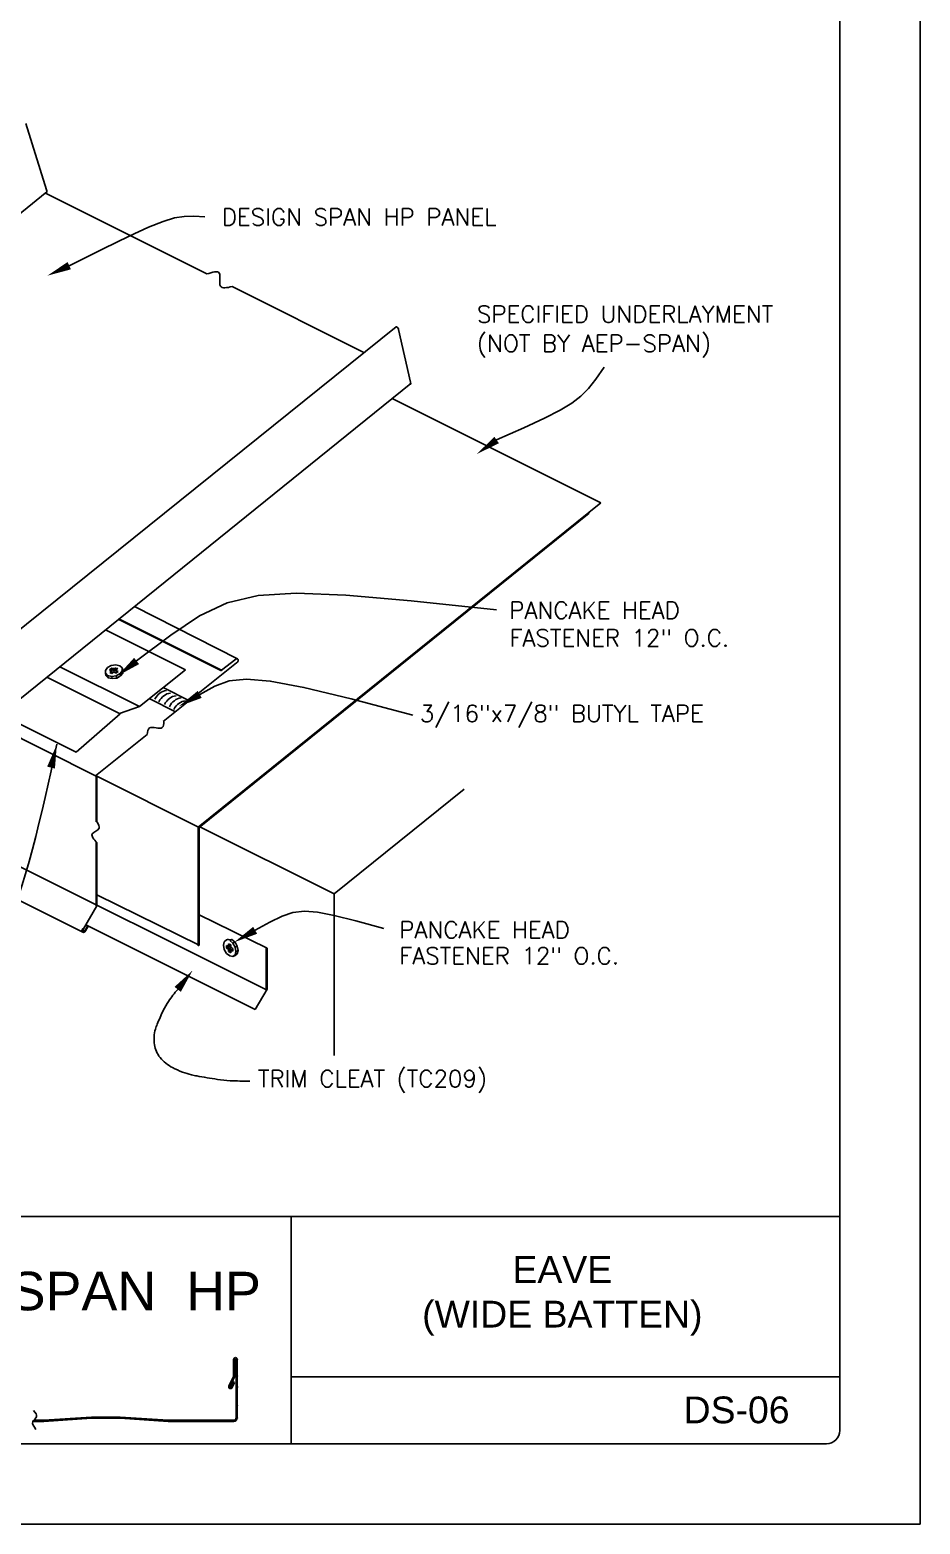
# Model space of a CAD drawing. Extents: x 100.6 to 109.1, y -14.4 to -3.4.
# Drawn here: x 104.89 to 109.05, y -14.41 to -7.43 of the extents above; entities that cross this region are included whole.
import ezdxf

# ---------------------------------------------------------------- set-up
doc = ezdxf.new("R2010")
doc.units = 0
doc.header["$LTSCALE"] = 0.5
doc.header["$MEASUREMENT"] = 0
for name, color, linetype in [('BORDER', 9, 'CONTINUOUS'), ('DIM', 4, 'CONTINUOUS'), ('DWG', 2, 'CONTINUOUS')]:
    doc.layers.add(name, color=color, linetype=linetype)
doc.styles.add('ROMAND', font='romand.shx')
doc.styles.get("Standard").update_dxf_attribs({"font": 'romans.shx'})

msp = doc.modelspace()

# ---------------------------------------------------------------- linework, layer by layer
at = {"layer": 'BORDER'}
for p, q in [((109.0513, -3.4086), (109.0513, -14.4086)), ((108.6763, -3.8461), (108.6763, -13.9711)), ((108.6763, -12.9711), (101.1138, -12.9711)), ((106.1138, -12.9711), (106.1138, -14.0336)), ((105.8457, -13.6396), (105.8457, -13.7144)), ((105.851, -13.6396), (105.851, -13.7144)), ((105.8541, -13.6365), (105.8541, -13.6365)), ((105.8571, -13.9126), (105.8571, -13.6396)), ((105.8625, -13.9126), (105.8625, -13.6396)), ((105.8446, -13.7191), (105.8238, -13.7637)), ((105.8495, -13.7213), (105.8287, -13.766)), ((105.8342, -13.7686), (105.8453, -13.7447)), ((105.839, -13.7708), (105.8502, -13.747)), ((105.8502, -13.747), (105.8453, -13.7447)), ((108.6763, -13.7211), (106.1138, -13.7211)), ((105.8279, -13.7749), (105.8279, -13.7749)), ((105.8301, -13.77), (105.8301, -13.77)), ((105.8625, -13.7825), (105.8625, -13.8657)), ((104.9082, -13.929), (104.9586, -13.929)), ((104.912, -13.9237), (104.9586, -13.9237)), ((104.9586, -13.9237), (105.1823, -13.9086)), ((104.9586, -13.929), (105.1823, -13.914)), ((105.1823, -13.9086), (105.3165, -13.9086)), ((105.1823, -13.914), (105.3165, -13.914)), ((105.3165, -13.9086), (105.5401, -13.9237)), ((105.3165, -13.914), (105.5401, -13.929)), ((105.5401, -13.9237), (105.846, -13.9237)), ((105.5401, -13.929), (105.846, -13.929)), ((108.6138, -14.0336), (101.1763, -14.0336)), ((109.0513, -14.4086), (100.5513, -14.4086))]:
    msp.add_line(p, q, dxfattribs=at)
for centre, radius, start, end in [((105.8541, -13.6396), 0.00841, 90, 180), ((105.8541, -13.6396), 0.00304, 90, 180), ((105.8541, -13.6396), 0.00841, 0, 90), ((105.8541, -13.6396), 0.00304, 360, 90), ((105.8346, -13.7144), 0.0111, 335, 0), ((105.8346, -13.7144), 0.0165, 335, 0), ((105.8314, -13.7673), 0.00841, 155, 245), ((105.8314, -13.7673), 0.00841, 245, 335), ((105.8314, -13.7673), 0.00304, 155, 245), ((105.8314, -13.7673), 0.00304, 245, 335), ((105.846, -13.9126), 0.0111, 270, 360), ((105.846, -13.9126), 0.0165, 270, 0), ((108.6138, -13.9711), 0.0625, 270, 0)]:
    msp.add_arc(centre, radius, start, end, dxfattribs=at)
msp.add_spline([(104.9117, -13.878), (104.9254, -13.9072), (104.9079, -13.9297), (104.9223, -13.9661)], degree=3, dxfattribs=at)
for p in [(105.8625, -13.6396), (105.8349, -13.7399), (105.8457, -13.7169), (105.8457, -13.7169), (105.8625, -13.7169), (105.8625, -13.7713), (105.8627, -13.7657), (105.8625, -13.8545), (105.846, -13.9237), (105.8625, -13.9126)]:
    msp.add_point(p, dxfattribs=at)
at = {"layer": 'DIM', "color": 5}
for points in [[(105.078, -8.531), (105.2364, -8.4525), (105.3574, -8.3937), (105.4483, -8.3517), (105.5165, -8.324), (105.5696, -8.3079), (105.6149, -8.3007), (105.6599, -8.2997), (105.7119, -8.3023)], [(107.0738, -9.345), (107.201, -9.2878), (107.298, -9.2427), (107.3708, -9.2057), (107.4251, -9.173), (107.4669, -9.1405), (107.502, -9.1043), (107.5364, -9.0602), (107.5759, -9.0044)], [(105.3925, -10.3772), (105.5521, -10.256), (105.6866, -10.1666), (105.816, -10.106), (105.9598, -10.0715), (106.1377, -10.0603), (106.3696, -10.0696), (106.675, -10.0966), (107.0736, -10.1386)], [(105.6872, -10.5335), (105.7577, -10.4954), (105.8252, -10.4707), (105.9061, -10.4618), (106.017, -10.4711), (106.1741, -10.501), (106.394, -10.5539), (106.6829, -10.6296)], [(105.9461, -11.6352), (106.0149, -11.5967), (106.0715, -11.5691), (106.1228, -11.5523), (106.1759, -11.5461), (106.2379, -11.5506), (106.3157, -11.5655), (106.4165, -11.5909), (106.5473, -11.6265)]]:
    msp.add_lwpolyline(points, dxfattribs=at)
for points, format in [([(104.9756, -8.5777, 0, 0.0375, 0), (105.078, -8.531, 0.0375, 0.0375, 0)], "xyseb"), ([(106.9822, -9.4103, 0, 0.0375, 0), (107.0738, -9.345, 0.0375, 0.0375, 0)], "xyseb"), ([(105.304, -10.4465, 0, 0.0375, 0), (105.3925, -10.3772, 0.0375, 0.0375, 0)], "xyseb"), ([(105.5895, -10.5892, 0, 0.0375, 0), (105.6872, -10.5335, 0.0375, 0.0375, 0)], "xyseb"), ([(105.0203, -10.766, 0, 0.0375, 0), (104.993, -10.8751, 0.0375, 0.0375, 0)], "xyseb"), ([(105.8483, -11.6909, 0, 0.0375, 0), (105.9461, -11.6352, 0.0375, 0.0375, 0)], "xyseb"), ([(105.6541, -11.8226, 0, 0.0375, 0), (105.5844, -11.9109, 0.0375, 0.0375, 0)], "xyseb"), ([(105.5844, -11.9109, 0.028126), (105.5415, -11.9669, 0.039938), (105.5168, -12.0102, 0.010076), (105.4886, -12.0737, 0.0292), (105.4806, -12.0963, 0.053743), (105.4742, -12.1325, 0.053377), (105.4757, -12.1694, 0.067279), (105.4848, -12.2012, 0.067169), (105.5021, -12.2295, 0.051269), (105.5288, -12.2562, 0.052003), (105.56, -12.2765, 0.027729), (105.607, -12.2974, 0.032255), (105.6492, -12.3105, 0.015764), (105.6734, -12.3155, 0.003987), (105.7698, -12.3314, 0.026024), (105.8289, -12.3375, 0.016633), (105.9218, -12.3392)], "xyb")]:
    msp.add_lwpolyline(points, format=format, dxfattribs=at)
msp.add_spline([(104.0918, -12.1326), (104.2245, -12.1326), (105.0203, -10.766)], degree=3, dxfattribs=at)
at = {"layer": 'DWG'}
for p, q in [((104.8756, -7.867), (104.9719, -8.1766)), ((104.9728, -8.1865), (104.5147, -8.5573)), ((104.9674, -8.1928), (105.7207, -8.5697)), ((104.971, -8.1892), (104.9728, -8.1865)), ((104.9728, -8.1865), (104.971, -8.1892)), ((104.9719, -8.1766), (104.9737, -8.182)), ((104.9737, -8.182), (104.9728, -8.1865)), ((105.8383, -8.6285), (106.4542, -8.9366)), ((106.604, -8.8161), (104.807, -10.2629)), ((106.6067, -8.817), (106.604, -8.8161)), ((106.6094, -8.8188), (106.6067, -8.817)), ((106.6121, -8.8215), (106.6094, -8.8188)), ((106.6121, -8.8215), (106.6148, -8.8251)), ((106.6148, -8.8251), (106.6157, -8.8287)), ((106.6157, -8.8287), (106.6715, -9.0753)), ((106.6724, -9.0807), (104.7582, -10.6266)), ((106.6706, -9.0852), (106.6652, -9.0834)), ((106.6724, -9.0807), (106.6706, -9.0852)), ((106.6715, -9.0753), (106.6724, -9.0807)), ((106.6715, -9.0753), (106.6724, -9.0807)), ((105.2011, -10.913), (102.0703, -9.3446)), ((105.9992, -11.9136), (102.0703, -9.9532)), ((105.1411, -11.6443), (102.0055, -10.0747)), ((105.3096, -10.183), (105.7893, -10.4233)), ((105.7884, -10.4197), (105.3123, -10.1812)), ((105.8638, -10.3674), (105.382, -10.1229)), ((105.6209, -10.4179), (105.248, -10.2311)), ((105.8595, -10.3864), (105.5169, -10.6604)), ((105.8559, -10.3693), (105.7884, -10.4197)), ((105.3161, -10.6238), (104.974, -10.4524)), ((105.4055, -10.5901), (105.034, -10.404)), ((105.4055, -10.5901), (105.6209, -10.4179)), ((105.7893, -10.4233), (105.7884, -10.4197)), ((105.3121, -10.6218), (105.4055, -10.5901)), ((105.1099, -10.8028), (104.7582, -10.6266)), ((105.1099, -10.8028), (105.3161, -10.6238)), ((105.4414, -10.7204), (105.2012, -10.9129)), ((105.2032, -10.9139), (105.2032, -11.1284)), ((105.2068, -11.13), (105.2068, -10.9157)), ((106.3147, -11.4652), (106.9222, -10.9756)), ((105.6847, -11.1547), (105.6883, -11.152)), ((105.6883, -11.152), (106.3147, -11.4652)), ((105.2032, -11.2238), (105.2032, -11.5201)), ((105.2068, -11.5201), (105.2068, -11.2254)), ((106.3147, -12.2203), (106.3147, -11.4652)), ((105.2068, -11.5201), (105.1438, -11.629)), ((105.2032, -11.5201), (105.2068, -11.5201)), ((105.2068, -11.5201), (105.2041, -11.5183)), ((105.6811, -11.5615), (106.0015, -11.7181)), ((105.1384, -11.6326), (105.1375, -11.6371)), ((105.1375, -11.6371), (105.1384, -11.6416)), ((105.1411, -11.6272), (105.1384, -11.6326)), ((105.1384, -11.6371), (105.1393, -11.6353)), ((105.1546, -11.6371), (105.1384, -11.6371)), ((105.1384, -11.6416), (105.1411, -11.6443)), ((105.1393, -11.6353), (105.151, -11.6416)), ((105.1393, -11.6398), (105.1474, -11.6443)), ((105.1438, -11.6398), (105.1393, -11.6398)), ((105.1411, -11.6281), (105.142, -11.6335)), ((105.1438, -11.629), (105.1411, -11.6281)), ((105.1411, -11.6443), (105.1465, -11.6407)), ((105.1411, -11.6434), (105.1411, -11.6443)), ((105.1438, -11.6452), (105.1411, -11.6434)), ((105.1474, -11.6443), (105.1411, -11.6443)), ((105.142, -11.6335), (105.1438, -11.629)), ((105.142, -11.6335), (105.142, -11.6371)), ((105.142, -11.6371), (105.1438, -11.6398)), ((105.1519, -11.6353), (105.1429, -11.6353)), ((105.1474, -11.6443), (105.1438, -11.6452)), ((105.1465, -11.6407), (105.1492, -11.6389)), ((105.151, -11.6416), (105.1474, -11.6443)), ((105.1492, -11.6389), (105.1519, -11.6353)), ((105.151, -11.6416), (105.1519, -11.6353)), ((105.1546, -11.6371), (105.151, -11.6416)), ((105.1519, -11.6353), (105.1636, -11.6155)), ((105.1663, -11.6164), (105.1546, -11.6371)), ((105.1555, -11.6101), (105.9457, -12.0052)), ((105.6802, -11.7073), (105.6847, -11.7046)), ((106.0015, -11.7181), (105.9979, -11.7199)), ((105.9979, -11.7199), (105.9979, -11.9098)), ((106.0015, -11.9098), (106.0015, -11.7181)), ((105.9457, -12.0052), (106.0015, -11.9098)), ((106.0015, -11.9098), (105.9988, -11.908)), ((105.9457, -12.0052), (105.943, -12.0034))]:
    msp.add_line(p, q, dxfattribs=at)
at = {"layer": 'DWG', "color": 46}
for p, q in [((106.5859, -9.1506), (107.5606, -9.6379)), ((107.5606, -9.6379), (105.6802, -11.1529)), ((105.6847, -11.1547), (107.5054, -9.6868)), ((107.5027, -9.685), (107.5045, -9.6832)), ((107.5054, -9.6868), (107.5027, -9.685)), ((107.5045, -9.6832), (107.5054, -9.6868)), ((105.2564, -10.4076), (105.2744, -10.3977)), ((105.2744, -10.3977), (105.296, -10.395)), ((105.296, -10.395), (105.3149, -10.3995)), ((105.2465, -10.4211), (105.2564, -10.4076)), ((105.2465, -10.4346), (105.2465, -10.4211)), ((105.2465, -10.4346), (105.2573, -10.4454)), ((105.2492, -10.4454), (105.2465, -10.4346)), ((105.26, -10.4553), (105.2492, -10.4454)), ((105.2762, -10.449), (105.2573, -10.4454)), ((105.2573, -10.4454), (105.26, -10.4553)), ((105.26, -10.4553), (105.278, -10.4598)), ((105.2762, -10.4112), (105.2663, -10.4184)), ((105.2663, -10.4184), (105.2762, -10.4238)), ((105.2762, -10.4238), (105.2672, -10.431)), ((105.2672, -10.431), (105.2771, -10.4364)), ((105.278, -10.4175), (105.2735, -10.4211)), ((105.2735, -10.4211), (105.2762, -10.4238)), ((105.278, -10.4301), (105.2735, -10.4328)), ((105.2735, -10.4328), (105.2771, -10.4364)), ((105.2762, -10.4112), (105.278, -10.4175)), ((105.278, -10.4175), (105.2762, -10.4112)), ((105.305, -10.413), (105.2762, -10.4112)), ((105.2762, -10.4238), (105.278, -10.4301)), ((105.2969, -10.4463), (105.2762, -10.449)), ((105.2762, -10.449), (105.278, -10.4598)), ((105.2771, -10.4364), (105.2861, -10.4283)), ((105.287, -10.4229), (105.278, -10.4175)), ((105.278, -10.4598), (105.2996, -10.4571)), ((105.2951, -10.4085), (105.2861, -10.4157)), ((105.2861, -10.4157), (105.287, -10.4229)), ((105.2861, -10.4283), (105.296, -10.4337)), ((105.287, -10.4229), (105.2969, -10.4148)), ((105.2969, -10.4148), (105.2951, -10.4085)), ((105.296, -10.4211), (105.305, -10.413)), ((105.296, -10.4211), (105.2969, -10.4148)), ((105.2969, -10.4274), (105.296, -10.4211)), ((105.3059, -10.4256), (105.296, -10.4211)), ((105.296, -10.4337), (105.3059, -10.4256)), ((105.2996, -10.4166), (105.2969, -10.4148)), ((105.2969, -10.4148), (105.2996, -10.4166)), ((105.3005, -10.4292), (105.2969, -10.4274)), ((105.3158, -10.4364), (105.2969, -10.4463)), ((105.2996, -10.4571), (105.2969, -10.4463)), ((105.2996, -10.4571), (105.3176, -10.4472)), ((105.3059, -10.4256), (105.3005, -10.4292)), ((105.3149, -10.3995), (105.3257, -10.4094)), ((105.3257, -10.4229), (105.3158, -10.4364)), ((105.3176, -10.4472), (105.3158, -10.4364)), ((105.3176, -10.4472), (105.3284, -10.4337)), ((105.3257, -10.4094), (105.3257, -10.4229)), ((105.3275, -10.4202), (105.3257, -10.4094)), ((105.3257, -10.4229), (105.3284, -10.4337)), ((105.3284, -10.4337), (105.3275, -10.4202)), ((105.6388, -10.5629), (105.5163, -10.5015)), ((105.5744, -10.6144), (105.4519, -10.553)), ((105.2032, -10.9139), (105.6847, -11.1547)), ((105.6802, -11.1529), (105.6802, -11.7073)), ((105.6847, -11.7046), (105.6847, -11.1547)), ((105.2066, -11.47), (105.6847, -11.7046)), ((105.8017, -11.6884), (105.7981, -11.7046)), ((105.7981, -11.7046), (105.8017, -11.7244)), ((105.8017, -11.6884), (105.8125, -11.6803)), ((105.8017, -11.7244), (105.8125, -11.7433)), ((105.8224, -11.6758), (105.8125, -11.6803)), ((105.8125, -11.6803), (105.8368, -11.6785)), ((105.8125, -11.7055), (105.8125, -11.7181)), ((105.8224, -11.7109), (105.8125, -11.7055)), ((105.8125, -11.7181), (105.8287, -11.7073)), ((105.8224, -11.7226), (105.8125, -11.7181)), ((105.8188, -11.71), (105.8188, -11.7145)), ((105.8188, -11.7145), (105.8287, -11.7199)), ((105.8224, -11.6983), (105.8224, -11.7109)), ((105.8323, -11.7037), (105.8224, -11.6983)), ((105.8287, -11.7199), (105.8224, -11.7226)), ((105.8224, -11.7226), (105.8224, -11.7343)), ((105.8278, -11.683), (105.8368, -11.6785)), ((105.8422, -11.6956), (105.8278, -11.683)), ((105.8287, -11.7073), (105.8287, -11.7028)), ((105.8287, -11.7199), (105.8287, -11.7316)), ((105.8323, -11.7154), (105.8323, -11.7037)), ((105.8422, -11.7208), (105.8323, -11.7154)), ((105.8386, -11.7244), (105.8323, -11.728)), ((105.8368, -11.6785), (105.8521, -11.6902)), ((105.8413, -11.7262), (105.8386, -11.7244)), ((105.8521, -11.6902), (105.8422, -11.6956)), ((105.8422, -11.6956), (105.853, -11.7136)), ((105.8422, -11.7325), (105.8422, -11.7208)), ((105.8629, -11.7091), (105.8521, -11.6902)), ((105.853, -11.7136), (105.8629, -11.7091)), ((105.853, -11.7136), (105.8566, -11.7334)), ((105.8665, -11.7289), (105.8629, -11.7091)), ((105.8125, -11.7433), (105.8278, -11.755)), ((105.8287, -11.7316), (105.8224, -11.7343)), ((105.8224, -11.7343), (105.8323, -11.7397)), ((105.8278, -11.755), (105.8422, -11.7577)), ((105.8314, -11.7334), (105.8287, -11.7316)), ((105.8287, -11.7316), (105.8314, -11.7334)), ((105.8323, -11.728), (105.8422, -11.7325)), ((105.8323, -11.7397), (105.8323, -11.728)), ((105.8422, -11.7325), (105.8413, -11.7262)), ((105.8422, -11.7577), (105.853, -11.7496)), ((105.8521, -11.7523), (105.8422, -11.7577)), ((105.8521, -11.7523), (105.8629, -11.7451)), ((105.853, -11.7496), (105.8521, -11.7523)), ((105.8566, -11.7334), (105.853, -11.7496)), ((105.853, -11.7496), (105.8629, -11.7451)), ((105.8566, -11.7334), (105.8665, -11.7289)), ((105.8629, -11.7451), (105.8665, -11.7289))]:
    msp.add_line(p, q, dxfattribs=at)
for points in [[(105.4771, -10.5563), (105.4822, -10.5477), (105.4878, -10.5401), (105.4939, -10.5335), (105.5006, -10.5278), (105.5077, -10.5232), (105.5153, -10.5196), (105.5234, -10.5169), (105.5319, -10.5152)], [(105.4961, -10.5678), (105.5011, -10.5593), (105.5067, -10.5517), (105.5129, -10.545), (105.5195, -10.5394), (105.5267, -10.5348), (105.5343, -10.5311), (105.5424, -10.5285), (105.5509, -10.5268)], [(105.5224, -10.5805), (105.5275, -10.5719), (105.5331, -10.5643), (105.5392, -10.5577), (105.5459, -10.5521), (105.553, -10.5474), (105.5607, -10.5438), (105.5687, -10.5411), (105.5772, -10.5394)], [(105.5456, -10.591), (105.5506, -10.5824), (105.5562, -10.5748), (105.5624, -10.5682), (105.569, -10.5626), (105.5762, -10.5579), (105.5838, -10.5543), (105.5919, -10.5516), (105.6004, -10.5499)], [(105.5667, -10.6036), (105.5717, -10.595), (105.5773, -10.5874), (105.5835, -10.5808), (105.5901, -10.5752), (105.5973, -10.5706), (105.6049, -10.5669), (105.613, -10.5643), (105.6215, -10.5626)]]:
    msp.add_lwpolyline(points, dxfattribs=at)
at = {"layer": 'DWG'}
for points in [[(105.7207, -8.5697), (105.7786, -8.5655), (105.7837, -8.6267), (105.8383, -8.6285)], [(105.8559, -10.3693), (105.8636, -10.3673), (105.8669, -10.3767), (105.8595, -10.3864)], [(105.5202, -10.6618), (105.5126, -10.6874), (105.4523, -10.69), (105.4414, -10.7212)], [(105.2077, -11.1304), (105.2178, -11.1585), (105.1856, -11.1852), (105.2068, -11.2254)]]:
    msp.add_spline(points, degree=3, dxfattribs=at)

# ---------------------------------------------------------------- texts
at = {"layer": 'BORDER', "attachment_point": 5, "style": 'ROMAND'}
for s, insert, char_height, width in [('\\pt1.375;{\\fArial|b0|i0|c0|p34;EAVE \\P(WIDE BATTEN)}', (107.3805, -13.3425), 0.125, 2.501468), ('\\pt1.98;{\\fArial|b0|i0|c0|p34;DESIGN SPAN  HP }', (104.8694, -13.3213), 0.18, 2.501468), ('\\pt1.375;{\\fArial|b0|i0|c0|p34;DS-06}', (108.1942, -13.876), 0.125, 0.609551)]:
    msp.add_mtext(s, dxfattribs=dict(at, insert=insert, char_height=char_height, width=width))
at = {"layer": 'DIM'}
for s, p in [('DESIGN SPAN HP PANEL', (105.7904, -8.343)), ('SPECIFIED UNDERLAYMENT', (106.9818, -8.7966)), ('(NOT BY AEP-SPAN)', (106.9818, -8.9332)), ('PANCAKE HEAD', (107.133, -10.1796)), ('FASTENER 12" O.C.', (107.1336, -10.3089)), ('3/16"x7/8" BUTYL TAPE ', (106.7149, -10.6617)), ('PANCAKE HEAD', (106.6193, -11.6722)), ('FASTENER 12" O.C.', (106.6193, -11.7936)), ('TRIM CLEAT (TC209)', (105.959, -12.3673))]:
    msp.add_text(s, height=0.07875, dxfattribs=at).set_placement(p)

doc.saveas('drawing.dxf')
